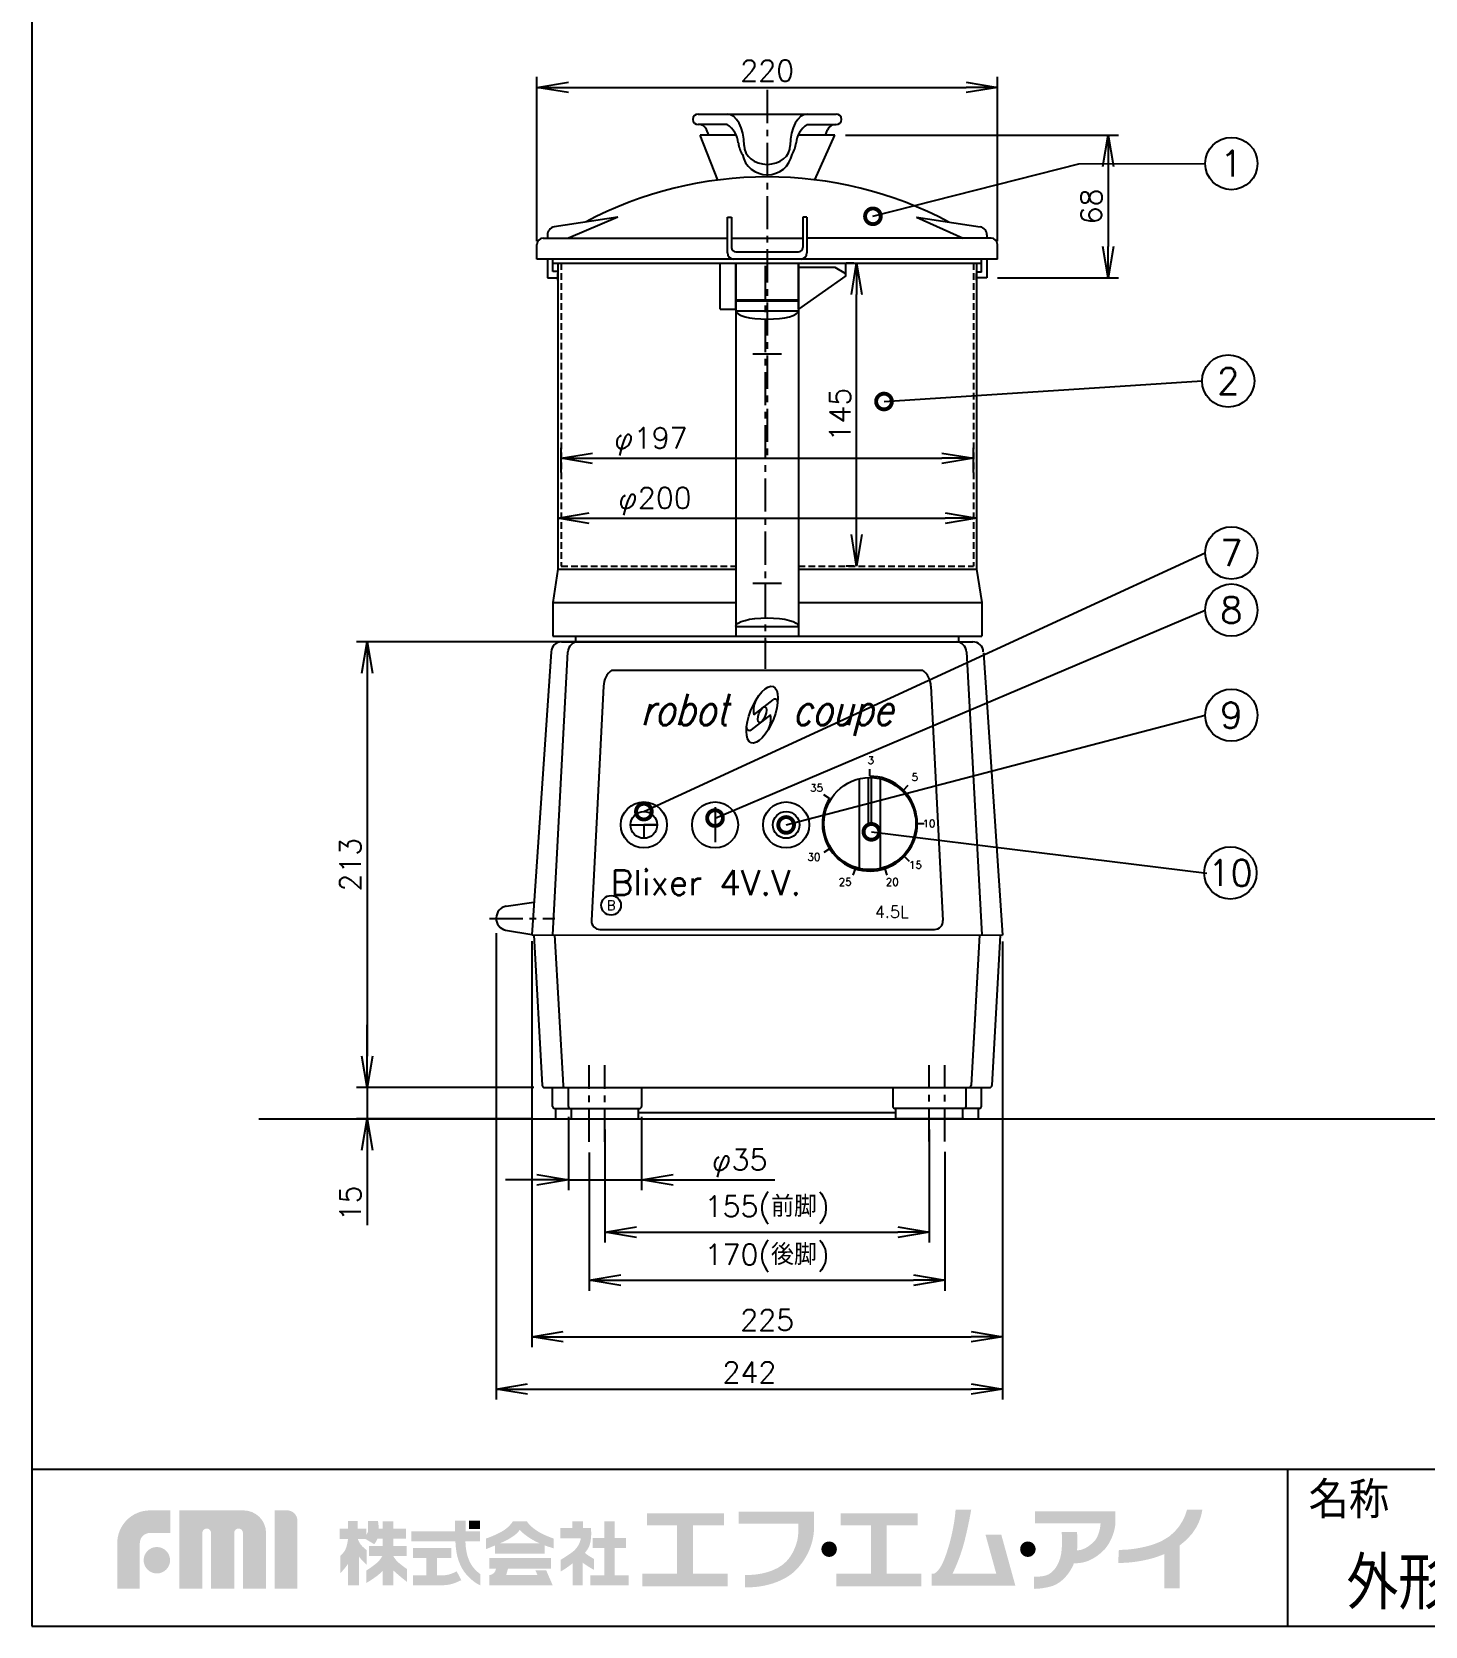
# Model space of a CAD drawing. Extents: x 115 to 2025, y 0 to 1377.
# Drawn here: x 115 to 781, y 0 to 762 of the extents above; entities that cross this region are included whole.
import ezdxf
from ezdxf.enums import TextEntityAlignment as Align

# ---------------------------------------------------------------- set-up
doc = ezdxf.new("R2010")
doc.units = 0
doc.header["$LTSCALE"] = 0.5
doc.header["$PDMODE"] = 3
doc.linetypes.add('CENTER', pattern=[50.8, 31.75, -6.35, 6.35, -6.35])
doc.linetypes.add('HIDDEN', pattern=[9.525, 6.35, -3.175])
doc.layers.get('0').update_dxf_attribs({"linetype": 'CONTINUOUS'})
doc.layers.get('DEFPOINTS').update_dxf_attribs({"linetype": 'CONTINUOUS'})
for name, color, linetype in [('DANMEN', 7, 'CONTINUOUS'), ('SUNPOU', 7, 'CONTINUOUS'), ('WAKU', 7, 'CONTINUOUS')]:
    doc.layers.add(name, color=color, linetype=linetype)
doc.styles.get("Standard").update_dxf_attribs({"font": 'ROMANS', "bigfont": 'EXTFONT.shx'})
doc.dimstyles.get("Standard").update_dxf_attribs({"dimscale": 5, "dimtxt": 2, "dimasz": 3, "dimexe": 1, "dimexo": 1, "dimgap": 0.6, "dimtad": 3, "dimdec": 0, "dimzin": 0, "dimdsep": 46, "dimtxsty": 'STANDARD', "dimblk1": 'OPEN', "dimblk2": 'OPEN', "dimsah": 1, "dimcen": 1.5, "dimclrd": 7, "dimclre": 7, "dimclrt": 7, "dimadec": 0, "dimazin": 0, "dimtfac": 1, "dimtdec": 0, "dimtmove": 0, "dimatfit": 0, "dimldrblk": 'DOTSMALL', "dimfxl": 1, "dimtvp": 1, "dimtolj": 1, "dimtzin": 0, "dimarcsym": 0})

# ---------------------------------------------------------------- blocks, each defined once
blk = doc.blocks.new('_OPEN')
at = {"color": 0, "linetype": 'ByBlock'}
for p, q in [((-1, 0.167), (0, 0)), ((0, 0), (-1, -0.167)), ((0, 0), (-1, 0))]:
    blk.add_line(p, q, dxfattribs=at)
blk = doc.blocks.new('*D2')
at = {"layer": 'DEFPOINTS', "color": 0}
for p in [(359.86, 257.44), (275.17, 242.44), (358.42, 242.44)]:
    blk.add_point(p, dxfattribs=at)
at = {"layer": 'SUNPOU', "color": 7, "lineweight": -2}
for p, q in [((275.17, 272.44), (275.17, 287.44)), ((354.86, 257.44), (270.17, 257.44)), ((275.17, 257.44), (275.17, 242.44)), ((353.42, 242.44), (270.17, 242.44)), ((275.17, 227.44), (275.17, 191.68))]:
    blk.add_line(p, q, dxfattribs=at)
at = {"layer": 'SUNPOU', "color": 7, "lineweight": -2, "xscale": 15, "yscale": 15, "zscale": 15}
for p, rotation in [((275.17, 257.44), 270), ((275.17, 242.44), 90)]:
    blk.add_blockref('_OPEN', p, dxfattribs=dict(at, rotation=rotation))
at = {"layer": 'SUNPOU', "color": 7, "insert": (267.17, 202.06), "char_height": 10, "attachment_point": 5, "rotation": 90}
blk.add_mtext('\\A1;15', dxfattribs=at)
blk = doc.blocks.new('_DotSmall')
at = {"color": 0, "linetype": 'ByBlock', "const_width": 0.5}
blk.add_lwpolyline([(-0.0625, 0, 1), (0.0625, 0, 1)], format="xyb", close=True, dxfattribs=at)
blk = doc.blocks.new('*D6')
at = {"layer": 'DEFPOINTS', "color": 0}
for p in [(388.83, 242.44), (543.72, 242.44), (543.72, 188.32)]:
    blk.add_point(p, dxfattribs=at)
at = {"layer": 'SUNPOU', "color": 7, "lineweight": -2}
for p, q in [((388.83, 237.44), (388.83, 183.32)), ((543.72, 237.44), (543.72, 183.32)), ((403.83, 188.32), (528.72, 188.32))]:
    blk.add_line(p, q, dxfattribs=at)
at = {"layer": 'SUNPOU', "color": 7, "lineweight": -2, "xscale": 15, "yscale": 15, "zscale": 15, "rotation": 180}
blk.add_blockref('_OPEN', (388.83, 188.32), dxfattribs=at)
at = {"layer": 'SUNPOU', "color": 7, "lineweight": -2, "xscale": 15, "yscale": 15, "zscale": 15}
blk.add_blockref('_OPEN', (543.72, 188.32), dxfattribs=at)
at = {"layer": 'SUNPOU', "color": 7, "insert": (466.28, 198.94), "char_height": 10, "attachment_point": 5}
blk.add_mtext('\\A1;155(前脚)', dxfattribs=at)
blk = doc.blocks.new('*D7')
at = {"layer": 'DEFPOINTS', "color": 0}
for p in [(371.33, 248.44), (406.33, 248.44), (406.33, 213.32)]:
    blk.add_point(p, dxfattribs=at)
at = {"layer": 'SUNPOU', "color": 7, "lineweight": -2}
for p, q in [((371.33, 243.44), (371.33, 208.32)), ((406.33, 243.44), (406.33, 208.32)), ((356.33, 213.32), (341.33, 213.32)), ((371.33, 213.32), (406.33, 213.32)), ((421.33, 213.32), (469.95, 213.32))]:
    blk.add_line(p, q, dxfattribs=at)
at = {"layer": 'SUNPOU', "color": 7, "lineweight": -2, "xscale": 15, "yscale": 15, "zscale": 15}
blk.add_blockref('_OPEN', (371.33, 213.32), dxfattribs=at)
at = {"layer": 'SUNPOU', "color": 7, "lineweight": -2, "xscale": 15, "yscale": 15, "zscale": 15, "rotation": 180}
blk.add_blockref('_OPEN', (406.33, 213.32), dxfattribs=at)
at = {"layer": 'SUNPOU', "color": 7, "insert": (453.14, 221.32), "char_height": 10, "attachment_point": 5}
blk.add_mtext('\\A1;φ35', dxfattribs=at)
blk = doc.blocks.new('*D8')
at = {"layer": 'DEFPOINTS', "color": 0}
for p in [(366.34, 535.24), (566.34, 535.24), (566.34, 529.6)]:
    blk.add_point(p, dxfattribs=at)
at = {"layer": 'SUNPOU', "color": 7, "lineweight": -2}
for p, q in [((366.34, 530.24), (366.34, 524.6)), ((381.34, 529.6), (551.34, 529.6)), ((566.34, 530.24), (566.34, 524.6))]:
    blk.add_line(p, q, dxfattribs=at)
at = {"layer": 'SUNPOU', "color": 7, "lineweight": -2, "xscale": 15, "yscale": 15, "zscale": 15, "rotation": 180}
blk.add_blockref('_OPEN', (366.34, 529.6), dxfattribs=at)
at = {"layer": 'SUNPOU', "color": 7, "lineweight": -2, "xscale": 15, "yscale": 15, "zscale": 15}
blk.add_blockref('_OPEN', (566.34, 529.6), dxfattribs=at)
at = {"layer": 'SUNPOU', "color": 7, "insert": (412.66, 537.6), "char_height": 10, "attachment_point": 5}
blk.add_mtext('\\A1;φ200', dxfattribs=at)
blk = doc.blocks.new('*D9')
at = {"layer": 'DEFPOINTS', "color": 0}
for p in [(564.85, 558.2), (367.85, 546.41), (564.85, 546.41)]:
    blk.add_point(p, dxfattribs=at)
at = {"layer": 'SUNPOU', "color": 7, "lineweight": -2}
for p, q in [((367.85, 551.41), (367.85, 563.2)), ((382.85, 558.2), (549.85, 558.2)), ((564.85, 551.41), (564.85, 563.2))]:
    blk.add_line(p, q, dxfattribs=at)
at = {"layer": 'SUNPOU', "color": 7, "lineweight": -2, "xscale": 15, "yscale": 15, "zscale": 15, "rotation": 180}
blk.add_blockref('_OPEN', (367.85, 558.2), dxfattribs=at)
at = {"layer": 'SUNPOU', "color": 7, "lineweight": -2, "xscale": 15, "yscale": 15, "zscale": 15}
blk.add_blockref('_OPEN', (564.85, 558.2), dxfattribs=at)
at = {"layer": 'SUNPOU', "color": 7, "insert": (410.71, 566.2), "char_height": 10, "attachment_point": 5}
blk.add_mtext('\\A1;φ197', dxfattribs=at)
blk = doc.blocks.new('*D10')
at = {"layer": 'DEFPOINTS', "color": 0}
for p in [(509.06, 651.4), (512.72, 651.4), (512.72, 506.69)]:
    blk.add_point(p, dxfattribs=at)
at = {"layer": 'SUNPOU', "color": 7, "lineweight": -2}
for p, q in [((507.72, 651.4), (504.06, 651.4)), ((509.06, 521.69), (509.06, 636.4)), ((507.72, 506.69), (504.06, 506.69))]:
    blk.add_line(p, q, dxfattribs=at)
at = {"layer": 'SUNPOU', "color": 7, "lineweight": -2, "xscale": 15, "yscale": 15, "zscale": 15}
for p, rotation in [((509.06, 651.4), 90), ((509.06, 506.69), 270)]:
    blk.add_blockref('_OPEN', p, dxfattribs=dict(at, rotation=rotation))
at = {"layer": 'SUNPOU', "color": 7, "insert": (501.06, 579.05), "char_height": 10, "attachment_point": 5, "rotation": 90}
blk.add_mtext('\\A1;145', dxfattribs=at)
blk = doc.blocks.new('*D11')
at = {"layer": 'DEFPOINTS', "color": 0}
for p in [(376.07, 470.44), (275.17, 257.44), (354.99, 257.44)]:
    blk.add_point(p, dxfattribs=at)
at = {"layer": 'SUNPOU', "color": 7, "lineweight": -2}
for p, q in [((371.07, 470.44), (270.17, 470.44)), ((275.17, 455.44), (275.17, 272.44)), ((349.99, 257.44), (270.17, 257.44))]:
    blk.add_line(p, q, dxfattribs=at)
at = {"layer": 'SUNPOU', "color": 7, "lineweight": -2, "xscale": 15, "yscale": 15, "zscale": 15}
for p, rotation in [((275.17, 470.44), 90), ((275.17, 257.44), 270)]:
    blk.add_blockref('_OPEN', p, dxfattribs=dict(at, rotation=rotation))
at = {"layer": 'SUNPOU', "color": 7, "insert": (267.17, 363.94), "char_height": 10, "attachment_point": 5, "rotation": 90}
blk.add_mtext('\\A1;213', dxfattribs=at)
blk = doc.blocks.new('*D12')
at = {"layer": 'DEFPOINTS', "color": 0}
for p in [(576.34, 735.48), (356.34, 656.9), (576.34, 656.9)]:
    blk.add_point(p, dxfattribs=at)
at = {"layer": 'SUNPOU', "color": 7, "lineweight": -2}
for p, q in [((356.34, 661.9), (356.34, 740.48)), ((576.34, 661.9), (576.34, 740.48)), ((371.34, 735.48), (561.34, 735.48))]:
    blk.add_line(p, q, dxfattribs=at)
at = {"layer": 'SUNPOU', "color": 7, "lineweight": -2, "xscale": 15, "yscale": 15, "zscale": 15, "rotation": 180}
blk.add_blockref('_OPEN', (356.34, 735.48), dxfattribs=at)
at = {"layer": 'SUNPOU', "color": 7, "lineweight": -2, "xscale": 15, "yscale": 15, "zscale": 15}
blk.add_blockref('_OPEN', (576.34, 735.48), dxfattribs=at)
at = {"layer": 'SUNPOU', "color": 7, "insert": (466.34, 743.48), "char_height": 10, "attachment_point": 5}
blk.add_mtext('\\A1;220', dxfattribs=at)
blk = doc.blocks.new('*D13')
at = {"layer": 'DEFPOINTS', "color": 0}
for p in [(498.7, 712.69), (571.34, 644.4), (629.23, 644.4)]:
    blk.add_point(p, dxfattribs=at)
at = {"layer": 'SUNPOU', "color": 7, "lineweight": -2}
for p, q in [((503.7, 712.69), (634.23, 712.69)), ((629.23, 697.69), (629.23, 659.4)), ((576.34, 644.4), (634.23, 644.4))]:
    blk.add_line(p, q, dxfattribs=at)
at = {"layer": 'SUNPOU', "color": 7, "lineweight": -2, "xscale": 15, "yscale": 15, "zscale": 15}
for p, rotation in [((629.23, 712.69), 90), ((629.23, 644.4), 270)]:
    blk.add_blockref('_OPEN', p, dxfattribs=dict(at, rotation=rotation))
at = {"layer": 'SUNPOU', "color": 7, "insert": (621.23, 678.55), "char_height": 10, "attachment_point": 5, "rotation": 90}
blk.add_mtext('\\A1;68', dxfattribs=at)
blk = doc.blocks.new('*D22')
at = {"layer": 'DEFPOINTS', "color": 0}
for p in [(353.84, 332.4), (578.84, 332.26), (578.84, 138.32)]:
    blk.add_point(p, dxfattribs=at)
at = {"layer": 'SUNPOU', "color": 7, "lineweight": -2}
for p, q in [((353.84, 327.4), (353.84, 133.32)), ((578.84, 327.26), (578.84, 133.32)), ((368.84, 138.32), (563.84, 138.32))]:
    blk.add_line(p, q, dxfattribs=at)
at = {"layer": 'SUNPOU', "color": 7, "lineweight": -2, "xscale": 15, "yscale": 15, "zscale": 15, "rotation": 180}
blk.add_blockref('_OPEN', (353.84, 138.32), dxfattribs=at)
at = {"layer": 'SUNPOU', "color": 7, "lineweight": -2, "xscale": 15, "yscale": 15, "zscale": 15}
blk.add_blockref('_OPEN', (578.84, 138.32), dxfattribs=at)
at = {"layer": 'SUNPOU', "color": 7, "insert": (466.34, 146.32), "char_height": 10, "attachment_point": 5}
blk.add_mtext('\\A1;225', dxfattribs=at)
blk = doc.blocks.new('*D23')
at = {"layer": 'DEFPOINTS', "color": 0}
for p in [(336.83, 336.15), (578.84, 332.26), (578.84, 113.32)]:
    blk.add_point(p, dxfattribs=at)
at = {"layer": 'SUNPOU', "color": 7, "lineweight": -2}
for p, q in [((336.83, 331.15), (336.83, 108.32)), ((578.84, 327.26), (578.84, 108.32)), ((351.83, 113.32), (563.84, 113.32))]:
    blk.add_line(p, q, dxfattribs=at)
at = {"layer": 'SUNPOU', "color": 7, "lineweight": -2, "xscale": 15, "yscale": 15, "zscale": 15, "rotation": 180}
blk.add_blockref('_OPEN', (336.83, 113.32), dxfattribs=at)
at = {"layer": 'SUNPOU', "color": 7, "lineweight": -2, "xscale": 15, "yscale": 15, "zscale": 15}
blk.add_blockref('_OPEN', (578.84, 113.32), dxfattribs=at)
at = {"layer": 'SUNPOU', "color": 7, "insert": (457.83, 121.32), "char_height": 10, "attachment_point": 5}
blk.add_mtext('\\A1;242', dxfattribs=at)
blk = doc.blocks.new('*D29')
at = {"layer": 'DEFPOINTS', "color": 0}
for p in [(381.33, 231.41), (551.22, 231.66), (551.22, 165.32)]:
    blk.add_point(p, dxfattribs=at)
at = {"layer": 'SUNPOU', "color": 7, "lineweight": -2}
for p, q in [((381.33, 226.41), (381.33, 160.32)), ((551.22, 226.66), (551.22, 160.32)), ((396.33, 165.32), (536.22, 165.32))]:
    blk.add_line(p, q, dxfattribs=at)
at = {"layer": 'SUNPOU', "color": 7, "lineweight": -2, "xscale": 15, "yscale": 15, "zscale": 15, "rotation": 180}
blk.add_blockref('_OPEN', (381.33, 165.32), dxfattribs=at)
at = {"layer": 'SUNPOU', "color": 7, "lineweight": -2, "xscale": 15, "yscale": 15, "zscale": 15}
blk.add_blockref('_OPEN', (551.22, 165.32), dxfattribs=at)
at = {"layer": 'SUNPOU', "color": 7, "insert": (466.28, 175.94), "char_height": 10, "attachment_point": 5}
blk.add_mtext('\\A1;170(後脚)', dxfattribs=at)

msp = doc.modelspace()

# ---------------------------------------------------------------- hatches: boundary and pattern name
at = {"layer": 'WAKU'}
h = msp.add_hatch(color=1, dxfattribs=at)
edge = h.paths.add_edge_path()
edge.add_spline(control_points=[(155.78, 17.85), (155.78, 17.85), (155.78, 39.66), (155.78, 39.66), (155.78, 48.29), (162.8, 55.31), (171.43, 55.31), (171.43, 55.31), (181.16, 55.31), (181.16, 55.31), (181.16, 55.31), (181.16, 44.53), (181.16, 44.53), (181.16, 44.53), (171.43, 44.53), (171.43, 44.53), (168.75, 44.53), (166.56, 42.34), (166.56, 39.66), (166.56, 39.66), (166.56, 17.85), (166.56, 17.85), (166.56, 17.85), (155.78, 17.85), (155.78, 17.85)], knot_values=[0, 0, 0, 0, 1, 1, 1, 2, 2, 2, 3, 3, 3, 4, 4, 4, 5, 5, 5, 6, 6, 6, 7, 7, 7, 8, 8, 8, 8], degree=3, periodic=0)
h = msp.add_hatch(color=1, dxfattribs=at)
edge = h.paths.add_edge_path()
edge.add_spline(control_points=[(226.74, 17.85), (226.74, 17.85), (215.86, 17.85), (215.86, 17.85), (215.86, 17.85), (215.86, 44.54), (215.86, 44.54), (215.86, 45.7), (214.92, 46.64), (213.76, 46.64), (212.6, 46.64), (211.66, 45.7), (211.66, 44.54), (211.66, 44.54), (211.66, 17.85), (211.66, 17.85), (211.66, 17.85), (200.62, 17.85), (200.62, 17.85), (200.62, 17.85), (200.62, 44.54), (200.62, 44.54), (200.62, 45.7), (199.69, 46.64), (198.53, 46.64), (197.36, 46.64), (196.42, 45.7), (196.42, 44.54), (196.42, 44.54), (196.42, 17.85), (196.42, 17.85), (196.42, 17.85), (185.4, 17.85), (185.4, 17.85), (185.4, 17.85), (185.4, 55.31), (185.4, 55.31), (185.4, 55.31), (201.24, 55.31), (201.24, 55.31), (201.24, 55.31), (216.11, 55.31), (216.11, 55.31), (222.05, 55.31), (226.89, 50.48), (226.89, 44.54), (226.89, 44.54), (226.89, 43.54), (226.89, 43.54), (226.89, 41.88), (226.89, 17.85), (226.89, 17.85), (226.89, 17.85), (226.74, 17.85), (226.74, 17.85)], knot_values=[0, 0, 0, 0, 1, 1, 1, 2, 2, 2, 3, 3, 3, 4, 4, 4, 5, 5, 5, 6, 6, 6, 7, 7, 7, 8, 8, 8, 9, 9, 9, 10, 10, 10, 11, 11, 11, 12, 12, 12, 13, 13, 13, 14, 14, 14, 15, 15, 15, 16, 16, 16, 17, 17, 17, 18, 18, 18, 18], degree=3, periodic=0)
h = msp.add_hatch(color=1, dxfattribs=at)
edge = h.paths.add_edge_path()
edge.add_spline(control_points=[(231.05, 17.85), (231.05, 17.85), (231.05, 55.33), (231.05, 55.33), (231.05, 55.33), (236.97, 55.33), (236.97, 55.33), (239.66, 55.33), (241.84, 53.15), (241.84, 50.46), (241.84, 50.46), (241.84, 17.85), (241.84, 17.85), (241.84, 17.85), (231.05, 17.85), (231.05, 17.85)], knot_values=[0, 0, 0, 0, 1, 1, 1, 2, 2, 2, 3, 3, 3, 4, 4, 4, 5, 5, 5, 5], degree=3, periodic=0)
for points in [[(430.86, 25), (430.86, 48.15), (445.65, 48.15), (445.65, 53.89), (408.87, 53.89), (408.87, 48.15), (423.27, 48.15), (423.27, 25), (406.73, 25), (406.73, 19.06), (447.4, 19.06), (447.4, 25)], [(523.48, 25), (523.48, 48.15), (538.26, 48.15), (538.26, 53.89), (501.49, 53.89), (501.49, 48.15), (515.89, 48.15), (515.89, 25), (499.35, 25), (499.35, 19.06), (540.02, 19.06), (540.02, 25)], [(329.04, 46.37), (323.83, 46.37), (323.83, 50.44), (329.04, 50.44)], [(393.46, 24.35), (393.46, 37.32), (398.91, 37.32), (398.91, 42.19), (393.46, 42.19), (393.46, 50.16), (388.54, 50.16), (388.54, 42.19), (383.02, 42.19), (383.02, 37.32), (388.54, 37.32), (388.54, 24.35), (381.85, 24.35), (381.85, 19.42), (400.08, 19.42), (400.08, 24.35)]]:
    msp.add_hatch(color=1, dxfattribs=at).paths.add_polyline_path(points)
h = msp.add_hatch(color=1, dxfattribs=at)
edge = h.paths.add_edge_path()
edge.add_spline(control_points=[(488.75, 49.02), (488.75, 49.02), (488.75, 50.06), (488.75, 50.06), (488.76, 50.73), (488.77, 51.12), (488.75, 51.17), (488.75, 51.17), (488.75, 54.67), (488.75, 54.67), (488.75, 54.67), (452.69, 54.67), (452.69, 54.67), (452.69, 54.67), (452.69, 49.02), (452.69, 49.02), (452.69, 49.02), (481.18, 49.02), (481.18, 49.02), (481.32, 47.05), (481.43, 42.9), (480.27, 39.37), (479.06, 35.68), (477.51, 33.01), (475.36, 30.8), (471.02, 26.3), (462.93, 24.17), (455.8, 24.48), (455.8, 24.48), (455.8, 24.47), (455.8, 24.47), (455.8, 24.47), (455.8, 18.59), (455.8, 18.59), (455.8, 18.59), (455.8, 18.58), (455.8, 18.58), (464.54, 18.2), (474.66, 21.22), (480.13, 26.87), (482.74, 29.58), (485.09, 32.85), (486.75, 37.09), (488.34, 41.12), (488.74, 44.79), (488.74, 47.37), (488.73, 47.99), (488.73, 48.54), (488.74, 49.02), (488.74, 49.02), (488.75, 49.02), (488.75, 49.02)], knot_values=[0, 0, 0, 0, 1, 1, 1, 2, 2, 2, 3, 3, 3, 4, 4, 4, 5, 5, 5, 6, 6, 6, 7, 7, 7, 8, 8, 8, 9, 9, 9, 10, 10, 10, 11, 11, 11, 12, 12, 12, 13, 13, 13, 14, 14, 14, 15, 15, 15, 16, 16, 16, 17, 17, 17, 17], degree=3, periodic=0)
h = msp.add_hatch(color=1, dxfattribs=at)
edge = h.paths.add_edge_path()
edge.add_spline(control_points=[(578.2, 43.65), (578.2, 43.65), (570.65, 43.65), (570.65, 43.65), (570.65, 43.65), (575.77, 25.11), (575.77, 25.11), (575.77, 25.11), (554.88, 25.11), (554.88, 25.11), (555.48, 26.27), (556.81, 29.05), (558.58, 33.87), (561.44, 41.68), (563.8, 55.58), (563.8, 55.58), (563.8, 55.58), (556.35, 55.58), (556.35, 55.58), (556.35, 55.58), (555.84, 46.26), (552.11, 35.08), (549.57, 27.44), (547.28, 25.54), (546.09, 25.11), (546.09, 25.11), (544.97, 25.11), (544.97, 25.11), (544.97, 25.11), (544.97, 19.33), (544.97, 19.33), (544.97, 19.33), (577.36, 19.33), (577.36, 19.33), (577.36, 19.33), (582.3, 19.33), (582.3, 19.33), (582.3, 19.33), (584.91, 19.33), (584.91, 19.33), (584.91, 19.33), (578.2, 43.65), (578.2, 43.65)], knot_values=[0, 0, 0, 0, 1, 1, 1, 2, 2, 2, 3, 3, 3, 4, 4, 4, 5, 5, 5, 6, 6, 6, 7, 7, 7, 8, 8, 8, 9, 9, 9, 10, 10, 10, 11, 11, 11, 12, 12, 12, 13, 13, 13, 14, 14, 14, 14], degree=3, periodic=0)
h = msp.add_hatch(color=1, dxfattribs=at)
edge = h.paths.add_edge_path()
edge.add_spline(control_points=[(632.75, 50.8), (632.75, 50.8), (632.75, 54.88), (632.75, 54.88), (632.75, 54.88), (594.26, 54.88), (594.26, 54.88), (594.26, 54.88), (594.26, 49.08), (594.26, 49.08), (594.26, 49.08), (625.63, 49.08), (625.63, 49.08), (625.52, 47.53), (624.97, 42.7), (622.25, 40.16), (618.98, 37.12), (616.6, 36.25), (614.42, 36.25), (614.41, 36.25), (614.4, 36.25), (614.38, 36.25), (614.84, 40.73), (614.34, 44.95), (614.34, 44.95), (614.34, 44.95), (606.95, 44.95), (606.95, 44.95), (606.95, 44.95), (607.43, 43.71), (607.1, 37.26), (606.73, 30.3), (603.69, 26.46), (601.01, 24.87), (598.32, 23.27), (593.82, 23.7), (593.82, 23.7), (593.82, 23.7), (593.82, 17.83), (593.82, 17.83), (593.82, 17.83), (596.14, 17.62), (601.22, 18.78), (605.72, 19.79), (609.6, 23.21), (612.46, 28.85), (612.53, 28.99), (612.81, 29.87), (612.87, 30.02), (616.36, 30.06), (620.34, 30.32), (626.02, 35.16), (630.44, 38.93), (632.17, 44.84), (632.62, 48.07), (632.62, 48.07), (632.75, 50.8), (632.75, 50.8)], knot_values=[0, 0, 0, 0, 1, 1, 1, 2, 2, 2, 3, 3, 3, 4, 4, 4, 5, 5, 5, 6, 6, 6, 7, 7, 7, 8, 8, 8, 9, 9, 9, 10, 10, 10, 11, 11, 11, 12, 12, 12, 13, 13, 13, 14, 14, 14, 15, 15, 15, 16, 16, 16, 17, 17, 17, 18, 18, 18, 19, 19, 19, 19], degree=3, periodic=0)
h = msp.add_hatch(color=1, dxfattribs=at)
edge = h.paths.add_edge_path()
edge.add_spline(control_points=[(674.23, 55.69), (674.23, 55.69), (666.91, 55.69), (666.91, 55.69), (666.89, 55.57), (664.79, 45.48), (654.9, 40.72), (651.18, 38.93), (647.89, 38.14), (645.1, 37.55), (638.95, 36.25), (634.42, 36.46), (634.37, 36.46), (634.37, 36.46), (634.05, 30.24), (634.05, 30.24), (634.26, 30.23), (639.39, 29.98), (646.39, 31.46), (649.17, 32.05), (652.38, 32.86), (656.11, 34.45), (656.11, 34.45), (656.11, 18.05), (656.11, 18.05), (656.11, 18.05), (663.36, 18.05), (663.36, 18.05), (663.36, 18.05), (663.36, 38.48), (663.36, 38.48), (673.54, 45.8), (674.12, 55.2), (674.23, 55.69)], knot_values=[0, 0, 0, 0, 1, 1, 1, 2, 2, 2, 3, 3, 3, 4, 4, 4, 5, 5, 5, 6, 6, 6, 7, 7, 7, 8, 8, 8, 9, 9, 9, 10, 10, 10, 11, 11, 11, 11], degree=3, periodic=0)
h = msp.add_hatch(color=1, dxfattribs=at)
edge = h.paths.add_edge_path(flags=16)
edge.add_spline(control_points=[(294.19, 27.33), (294.19, 27.33), (292.22, 28.6), (290.19, 30.35), (288.97, 31.4), (288.13, 32.65), (287.66, 33.48), (287.66, 33.48), (287.66, 33.58), (287.66, 33.58), (287.66, 33.58), (294.1, 33.58), (294.1, 33.58), (294.1, 33.58), (294.1, 38.36), (294.1, 38.36), (294.1, 38.36), (287.66, 38.36), (287.66, 38.36), (287.66, 38.36), (287.66, 41.73), (287.66, 41.73), (287.66, 41.73), (293.7, 41.73), (293.7, 41.73), (293.7, 41.73), (293.7, 46.51), (293.7, 46.51), (293.7, 46.51), (287.66, 46.51), (287.66, 46.51), (287.66, 46.51), (287.66, 50.09), (287.66, 50.09), (287.66, 50.09), (282.6, 50.09), (282.6, 50.09), (282.6, 50.09), (282.6, 46.51), (282.6, 46.51), (282.6, 46.51), (280.76, 46.51), (280.76, 46.51), (280.68, 48.6), (280.35, 50.17), (280.35, 50.17), (280.35, 50.17), (275.64, 50.17), (275.64, 50.17), (275.64, 50.17), (275.71, 46.23), (275.64, 45.38), (275.6, 44.9), (275.13, 44.13), (274.73, 43.56), (274.73, 43.56), (274.73, 46.51), (274.73, 46.51), (274.73, 46.51), (270.6, 46.51), (270.6, 46.51), (270.6, 46.51), (270.6, 50.17), (270.6, 50.17), (270.6, 50.17), (266.06, 50.17), (266.06, 50.17), (266.06, 50.17), (266.06, 46.51), (266.06, 46.51), (266.06, 46.51), (262.08, 46.51), (262.08, 46.51), (262.08, 46.51), (262.08, 41.66), (262.08, 41.66), (262.08, 41.66), (266.06, 41.66), (266.06, 41.66), (266.06, 41.66), (266.06, 41.59), (266.06, 41.59), (265.95, 40.74), (265.46, 37.51), (264.55, 36.11), (263.49, 34.5), (262.44, 33.65), (262.44, 33.65), (262.44, 33.65), (262.44, 25.37), (262.44, 25.37), (262.44, 25.37), (264.98, 28), (266.06, 29.81), (266.06, 29.81), (266.06, 19.43), (266.06, 19.43), (266.06, 19.43), (270.6, 19.43), (270.6, 19.43), (270.6, 19.43), (270.6, 19.46), (270.6, 19.46), (270.6, 19.46), (271.22, 19.46), (271.22, 19.46), (271.22, 19.46), (271.22, 33.35), (271.22, 33.35), (272.38, 31.65), (275.01, 29.23), (275.01, 29.23), (275.01, 29.23), (275.01, 36.25), (275.01, 36.25), (275.01, 36.25), (273.05, 37.8), (272.13, 38.93), (271.4, 39.83), (270.9, 41.16), (270.73, 41.66), (270.73, 41.66), (274.38, 41.66), (274.38, 41.66), (274.38, 41.66), (278.59, 39.14), (278.59, 39.14), (278.59, 39.14), (279.46, 40.25), (280.09, 41.73), (280.09, 41.73), (282.6, 41.73), (282.6, 41.73), (282.6, 41.73), (282.6, 38.36), (282.6, 38.36), (282.6, 38.36), (276.04, 38.36), (276.04, 38.36), (276.04, 38.36), (276.04, 33.58), (276.04, 33.58), (276.04, 33.58), (282.44, 33.58), (282.44, 33.58), (282.03, 32.71), (281.09, 31.16), (279.15, 29.65), (276.28, 27.4), (274.87, 26.63), (274.87, 26.63), (274.87, 26.63), (274.87, 20.66), (274.87, 20.66), (274.87, 20.66), (280.7, 24.03), (282.6, 26.49), (282.6, 26.49), (282.6, 19.46), (282.6, 19.46), (282.6, 19.46), (287.66, 19.46), (287.66, 19.46), (287.66, 19.46), (287.66, 26.67), (287.66, 26.67), (290.01, 24.4), (294.19, 21.15), (294.19, 21.15), (294.19, 21.15), (294.19, 27.33), (294.19, 27.33)], knot_values=[0, 0, 0, 0, 1, 1, 1, 2, 2, 2, 3, 3, 3, 4, 4, 4, 5, 5, 5, 6, 6, 6, 7, 7, 7, 8, 8, 8, 9, 9, 9, 10, 10, 10, 11, 11, 11, 12, 12, 12, 13, 13, 13, 14, 14, 14, 15, 15, 15, 16, 16, 16, 17, 17, 17, 18, 18, 18, 19, 19, 19, 20, 20, 20, 21, 21, 21, 22, 22, 22, 23, 23, 23, 24, 24, 24, 25, 25, 25, 26, 26, 26, 27, 27, 27, 28, 28, 28, 29, 29, 29, 30, 30, 30, 31, 31, 31, 32, 32, 32, 33, 33, 33, 34, 34, 34, 35, 35, 35, 36, 36, 36, 37, 37, 37, 38, 38, 38, 39, 39, 39, 40, 40, 40, 41, 41, 41, 42, 42, 42, 43, 43, 43, 44, 44, 44, 45, 45, 45, 46, 46, 46, 47, 47, 47, 48, 48, 48, 49, 49, 49, 50, 50, 50, 51, 51, 51, 52, 52, 52, 53, 53, 53, 54, 54, 54, 55, 55, 55, 56, 56, 56, 57, 57, 57, 57], degree=3, periodic=0)
h = msp.add_hatch(color=1, dxfattribs=at)
edge = h.paths.add_edge_path()
edge.add_spline(control_points=[(324.59, 30), (323.65, 31.73), (322.93, 33.91), (322.57, 36.02), (322.28, 37.71), (322.18, 39.45), (322.14, 40.54), (322.14, 40.54), (329.04, 40.54), (329.04, 40.54), (329.04, 40.54), (329.04, 45.32), (329.04, 45.32), (329.04, 45.32), (322.22, 45.32), (322.22, 45.32), (322.22, 45.32), (322.22, 50.44), (322.22, 50.44), (322.22, 50.44), (317.16, 50.44), (317.16, 50.44), (317.16, 50.44), (317.16, 45.32), (317.16, 45.32), (317.16, 45.32), (296.37, 45.32), (296.37, 45.32), (296.37, 45.32), (296.37, 40.54), (296.37, 40.54), (296.37, 40.54), (317.37, 40.54), (317.37, 40.54), (317.41, 39.31), (317.53, 37.27), (317.88, 35.22), (318.33, 32.63), (319.27, 29.91), (320.45, 27.75), (323.06, 23.02), (327.45, 20.44), (327.86, 20.19), (328.26, 19.94), (329.28, 19.53), (329.28, 19.53), (329.28, 19.53), (329.28, 24.83), (329.28, 24.83), (328.06, 25.71), (325.95, 27.53), (324.59, 30)], knot_values=[0, 0, 0, 0, 1, 1, 1, 2, 2, 2, 3, 3, 3, 4, 4, 4, 5, 5, 5, 6, 6, 6, 7, 7, 7, 8, 8, 8, 9, 9, 9, 10, 10, 10, 11, 11, 11, 12, 12, 12, 13, 13, 13, 14, 14, 14, 15, 15, 15, 16, 16, 16, 17, 17, 17, 17], degree=3, periodic=0)
h = msp.add_hatch(color=1, dxfattribs=at)
edge = h.paths.add_edge_path()
edge.add_spline(control_points=[(338.77, 39.64), (340.28, 40.3), (341.67, 40.94), (342.48, 41.4), (345.01, 42.84), (347.48, 44.65), (347.93, 45.88), (348.01, 45.89), (348.11, 45.94), (348.26, 45.86), (348.28, 45.55), (351.03, 43.25), (353.12, 41.92), (354.52, 41.04), (356.02, 40.28), (357.47, 39.64), (357.47, 39.64), (338.77, 39.64), (338.77, 39.64)], knot_values=[0, 0, 0, 0, 1, 1, 1, 2, 2, 2, 3, 3, 3, 4, 4, 4, 5, 5, 5, 6, 6, 6, 6], degree=3, periodic=0)
edge = h.paths.add_edge_path(flags=16)
edge.add_spline(control_points=[(364.28, 41.86), (364.28, 41.86), (361.16, 42.86), (357.85, 44.65), (353.19, 47.18), (351.5, 50.1), (351.5, 50.1), (351.5, 50.1), (344.82, 50.1), (344.82, 50.1), (344.82, 50.1), (343.07, 46.98), (338.92, 44.84), (334.77, 42.7), (331.98, 41.86), (331.98, 41.86), (331.98, 41.86), (331.98, 36.8), (331.98, 36.8), (331.98, 36.8), (334, 37.6), (336.32, 38.58), (336.32, 38.58), (336.32, 34.6), (336.32, 34.6), (336.32, 34.6), (360.08, 34.6), (360.08, 34.6), (360.08, 34.6), (360.08, 38.57), (360.08, 38.57), (362.49, 37.66), (364.28, 37.19), (364.28, 37.19), (364.28, 37.19), (364.28, 41.86), (364.28, 41.86)], knot_values=[0, 0, 0, 0, 1, 1, 1, 2, 2, 2, 3, 3, 3, 4, 4, 4, 5, 5, 5, 6, 6, 6, 7, 7, 7, 8, 8, 8, 9, 9, 9, 10, 10, 10, 11, 11, 11, 12, 12, 12, 12], degree=3, periodic=0)
h = msp.add_hatch(color=1, dxfattribs=at)
edge = h.paths.add_edge_path()
edge.add_spline(control_points=[(383.54, 32.13), (383.54, 32.13), (381.34, 33.36), (380.3, 34.14), (379.88, 34.45), (379.54, 34.82), (379.26, 35.14), (380.05, 36.02), (380.71, 36.93), (381.14, 37.84), (382.76, 41.28), (382.12, 46.86), (382.12, 46.86), (382.12, 46.86), (378.29, 46.86), (378.29, 46.86), (378.29, 46.86), (378.29, 50.16), (378.29, 50.16), (378.29, 50.16), (373.29, 50.16), (373.29, 50.16), (373.29, 50.16), (373.29, 46.86), (373.29, 46.86), (373.29, 46.86), (367.46, 46.86), (367.46, 46.86), (367.46, 46.86), (367.46, 41.92), (367.46, 41.92), (367.46, 41.92), (377.24, 41.92), (377.24, 41.92), (377.08, 39.73), (375.28, 36.99), (373.49, 35.57), (371.6, 34.08), (367.63, 31.68), (367.63, 31.68), (367.63, 31.68), (367.63, 26.1), (367.63, 26.1), (367.63, 26.1), (369.4, 27.01), (372.06, 29.02), (372.45, 29.32), (372.93, 29.67), (373.42, 30.04), (373.42, 30.04), (373.42, 19.42), (373.42, 19.42), (373.42, 19.42), (378.23, 19.42), (378.23, 19.42), (378.23, 19.42), (378.23, 30.27), (378.23, 30.27), (380.43, 28.62), (383.54, 26.88), (383.54, 26.88), (383.54, 26.88), (383.54, 32.13), (383.54, 32.13)], knot_values=[0, 0, 0, 0, 1, 1, 1, 2, 2, 2, 3, 3, 3, 4, 4, 4, 5, 5, 5, 6, 6, 6, 7, 7, 7, 8, 8, 8, 9, 9, 9, 10, 10, 10, 11, 11, 11, 12, 12, 12, 13, 13, 13, 14, 14, 14, 15, 15, 15, 16, 16, 16, 17, 17, 17, 18, 18, 18, 19, 19, 19, 20, 20, 20, 21, 21, 21, 21], degree=3, periodic=0)
h = msp.add_hatch(color=1, dxfattribs=at)
edge = h.paths.add_edge_path()
edge.add_spline(control_points=[(499.63, 36.76), (499.63, 34.72), (497.98, 33.07), (495.94, 33.07), (493.9, 33.07), (492.24, 34.72), (492.24, 36.76), (492.24, 38.8), (493.9, 40.45), (495.94, 40.45), (497.98, 40.45), (499.63, 38.8), (499.63, 36.76)], knot_values=[0, 0, 0, 0, 1, 1, 1, 2, 2, 2, 3, 3, 3, 4, 4, 4, 4], degree=3, periodic=0)
h = msp.add_hatch(color=1, dxfattribs=at)
edge = h.paths.add_edge_path()
edge.add_spline(control_points=[(594.59, 36.76), (594.59, 34.72), (592.93, 33.07), (590.89, 33.07), (588.85, 33.07), (587.2, 34.72), (587.2, 36.76), (587.2, 38.8), (588.85, 40.45), (590.89, 40.45), (592.93, 40.45), (594.59, 38.8), (594.59, 36.76)], knot_values=[0, 0, 0, 0, 1, 1, 1, 2, 2, 2, 3, 3, 3, 4, 4, 4, 4], degree=3, periodic=0)
h = msp.add_hatch(color=1, dxfattribs=at)
edge = h.paths.add_edge_path()
edge.add_spline(control_points=[(168.39, 31.49), (168.39, 34.98), (171.22, 37.81), (174.71, 37.81), (178.19, 37.81), (181.02, 34.98), (181.02, 31.49), (181.02, 28.01), (178.19, 25.18), (174.71, 25.18), (171.22, 25.18), (168.39, 28.01), (168.39, 31.49)], knot_values=[0, 0, 0, 0, 1, 1, 1, 2, 2, 2, 3, 3, 3, 4, 4, 4, 4], degree=3, periodic=0)
h = msp.add_hatch(color=1, dxfattribs=at)
edge = h.paths.add_edge_path()
edge.add_spline(control_points=[(317.97, 26.18), (317.32, 25.84), (315.34, 24.9), (313.94, 24.58), (313.2, 24.42), (311.69, 24.21), (310.44, 24.21), (310.44, 24.21), (310.19, 24.21), (310.19, 24.21), (310.19, 24.21), (310.19, 24.21), (310.19, 24.21), (310.19, 24.21), (308.63, 24.21), (308.63, 24.21), (308.63, 24.21), (308.63, 32.59), (308.63, 32.59), (308.63, 32.59), (315.37, 32.59), (315.37, 32.59), (315.37, 32.59), (315.37, 37.32), (315.37, 37.32), (315.37, 37.32), (297.02, 37.32), (297.02, 37.32), (297.02, 37.32), (297.02, 32.59), (297.02, 32.59), (297.02, 32.59), (303.44, 32.59), (303.44, 32.59), (303.44, 32.59), (303.44, 24.21), (303.44, 24.21), (303.44, 24.21), (297.02, 24.22), (297.02, 24.22), (297.02, 24.22), (297.02, 19.48), (297.02, 19.48), (297.02, 19.48), (310.19, 19.5), (310.19, 19.5), (310.19, 19.5), (310.44, 19.5), (310.44, 19.5), (311.93, 19.5), (313.79, 19.69), (314.99, 19.97), (317.24, 20.48), (319.88, 21.84), (320.17, 21.99), (320.17, 21.99), (317.97, 26.18), (317.97, 26.18)], knot_values=[0, 0, 0, 0, 1, 1, 1, 2, 2, 2, 3, 3, 3, 4, 4, 4, 5, 5, 5, 6, 6, 6, 7, 7, 7, 8, 8, 8, 9, 9, 9, 10, 10, 10, 11, 11, 11, 12, 12, 12, 13, 13, 13, 14, 14, 14, 15, 15, 15, 16, 16, 16, 17, 17, 17, 18, 18, 18, 19, 19, 19, 19], degree=3, periodic=0)
h = msp.add_hatch(color=1, dxfattribs=at)
edge = h.paths.add_edge_path()
edge.add_spline(control_points=[(360.76, 26.6), (360.76, 26.6), (355.6, 26.6), (355.6, 26.6), (355.6, 26.6), (356.54, 24.51), (356.54, 24.51), (356.54, 24.51), (341.64, 24.51), (341.64, 24.51), (341.64, 24.51), (342.47, 27.38), (342.47, 27.38), (342.47, 27.38), (363.05, 27.38), (363.05, 27.38), (363.05, 27.38), (363.05, 32.54), (363.05, 32.54), (363.05, 32.54), (333.57, 32.54), (333.57, 32.54), (333.57, 32.54), (333.57, 27.38), (333.57, 27.38), (333.57, 27.38), (336.72, 27.38), (336.72, 27.38), (336.64, 26.93), (336.44, 26.16), (336, 25.72), (335.37, 25.09), (335.27, 24.95), (334.69, 24.7), (334.46, 24.61), (334.28, 24.56), (334.13, 24.51), (334.13, 24.51), (333.57, 24.51), (333.57, 24.51), (333.57, 24.51), (333.57, 19.45), (333.57, 19.45), (333.57, 19.45), (363.68, 19.45), (363.68, 19.45), (363.68, 19.45), (363.87, 19.45), (363.87, 19.45), (363.87, 19.45), (360.76, 26.6), (360.76, 26.6)], knot_values=[0, 0, 0, 0, 1, 1, 1, 2, 2, 2, 3, 3, 3, 4, 4, 4, 5, 5, 5, 6, 6, 6, 7, 7, 7, 8, 8, 8, 9, 9, 9, 10, 10, 10, 11, 11, 11, 12, 12, 12, 13, 13, 13, 14, 14, 14, 15, 15, 15, 16, 16, 16, 17, 17, 17, 17], degree=3, periodic=0)

# ---------------------------------------------------------------- linework, layer by layer
at = {"color": 2, "linetype": 'CENTER'}
for p, q in [((466.34, 734.3), (466.34, 557.76)), ((465.32, 650.19), (465.32, 457.61))]:
    msp.add_line(p, q, dxfattribs=at)
at = {"color": 2}
for p, q in [((433.34, 722.69), (499.34, 722.69)), ((447.24, 717.69), (433.34, 717.69)), ((485.45, 717.69), (499.34, 717.69)), ((442.81, 691.19), (434.23, 712.69)), ((451.51, 712.69), (434.23, 712.69)), ((438.45, 712.69), (437.33, 715.28)), ((498.7, 712.69), (481.18, 712.69)), ((489.02, 691.3), (498.7, 712.69)), ((494.17, 712.69), (495.22, 715.23)), ((394.92, 673.4), (364.53, 668.84)), ((394.92, 673.4), (371.39, 663.4)), ((447.34, 673.4), (449.34, 673.4)), ((447.34, 656.4), (447.34, 673.4)), ((449.34, 673.4), (449.34, 658.9)), ((485.34, 673.4), (483.34, 673.4)), ((483.34, 673.4), (483.34, 658.9)), ((485.34, 673.4), (485.34, 656.4)), ((537.75, 673.4), (568.14, 668.84)), ((537.75, 673.4), (560.01, 663.4)), ((359.34, 663.4), (447.34, 663.4)), ((361.34, 664.92), (361.34, 663.4)), ((449.34, 663.4), (483.34, 663.4)), ((573.34, 663.4), (485.34, 663.4)), ((571.34, 664.92), (571.34, 663.4)), ((356.34, 653.4), (356.34, 660.4)), ((451.34, 656.9), (481.34, 656.9)), ((576.34, 653.4), (576.34, 660.4)), ((576.34, 653.4), (356.34, 653.4)), ((361.34, 653.4), (361.34, 644.4)), ((363.98, 651.4), (363.98, 653.4)), ((363.98, 651.4), (568.81, 651.4)), ((363.98, 647.44), (363.98, 651.4)), ((366.34, 651.4), (366.34, 505.19)), ((443.84, 629.4), (443.84, 651.4)), ((451.28, 629.4), (451.28, 651.4)), ((451.34, 651.4), (451.34, 473.19)), ((481.28, 629.4), (481.28, 651.4)), ((498.84, 649.4), (481.28, 649.4)), ((481.34, 651.4), (481.34, 473.19)), ((503.84, 646.4), (498.84, 649.4)), ((503.84, 645.4), (503.84, 651.4)), ((566.34, 651.4), (566.34, 505.19)), ((568.81, 651.4), (568.81, 653.4)), ((568.81, 647.22), (568.81, 651.4)), ((571.34, 653.4), (571.34, 644.4)), ((361.34, 644.4), (366.34, 644.4)), ((366.34, 647.44), (363.98, 647.44)), ((366.34, 646.44), (366.34, 643.4)), ((366.34, 643.4), (366.34, 646.44)), ((503.84, 645.4), (481.28, 629.4)), ((568.81, 647.22), (566.34, 647.22)), ((566.34, 643.4), (566.34, 646.44)), ((566.34, 646.22), (566.34, 643.4)), ((571.34, 644.4), (566.34, 644.4)), ((451.34, 633.9), (481.34, 633.9)), ((451.34, 633.4), (481.34, 633.4)), ((443.84, 629.4), (451.28, 629.4)), ((451.34, 628.74), (481.34, 628.74)), ((459.45, 608.13), (473.22, 608.13)), ((366.34, 505.19), (363.84, 489.19)), ((366.34, 505.19), (451.34, 505.19)), ((481.34, 505.19), (566.34, 505.19)), ((566.34, 505.19), (568.84, 489.19)), ((459.45, 498.46), (473.22, 498.46)), ((363.84, 489.19), (451.34, 489.19)), ((363.84, 489.19), (363.84, 473.19)), ((481.34, 489.19), (568.84, 489.19)), ((568.84, 489.19), (568.84, 473.19)), ((363.84, 473.19), (568.84, 473.19)), ((374.84, 470.44), (374.84, 473.19)), ((451.34, 477.85), (481.34, 477.85)), ((557.84, 470.44), (557.84, 473.19)), ((363.07, 465.72), (353.84, 330.48)), ((370.96, 465.72), (363.71, 330.47)), ((368.06, 470.44), (556.6, 470.44)), ((466.34, 470.44), (368.06, 470.44)), ((466.34, 470.44), (564.61, 470.44)), ((561.59, 465.72), (568.85, 330.34)), ((569.61, 465.17), (578.84, 330.33)), ((392.17, 456.95), (540.51, 456.95)), ((388.17, 449.23), (382.37, 337.23)), ((459.88, 435.62), (469.11, 442.81)), ((544.5, 449.23), (550.3, 337.23)), ((467.96, 435.62), (458.73, 428.42)), ((510.41, 362.14), (510.41, 405)), ((514.69, 383.57), (514.69, 405.56)), ((515.39, 406.25), (515.39, 409.55)), ((516.13, 383.57), (516.13, 405.55)), ((520.41, 362.14), (520.41, 405)), ((496.16, 395.6), (493.36, 397.35)), ((531.42, 399.6), (533.76, 401.94)), ((441.4, 391.39), (441.4, 374.67)), ((401.03, 382.93), (413.79, 382.93)), ((413.79, 382.93), (407.41, 382.93)), ((407.41, 382.93), (407.41, 376.55)), ((514.69, 383.57), (516.13, 383.57)), ((538.07, 383.57), (541.37, 383.57)), ((496.16, 371.54), (493.36, 369.79)), ((531.83, 367.95), (534.22, 365.68)), ((508.31, 362), (507.28, 358.87)), ((522.52, 362), (523.55, 358.87)), ((341.67, 344.13), (354.88, 345.95)), ((341.35, 332.57), (353.84, 330.61)), ((353.84, 330.48), (578.84, 330.33)), ((354.85, 330.48), (358.86, 258.42)), ((364.78, 330.47), (368.78, 258.42)), ((386.36, 333.03), (546.31, 333.03)), ((567.77, 330.34), (563.78, 258.42)), ((577.69, 330.33), (573.7, 258.42)), ((359.86, 257.44), (572.7, 257.44)), ((363.83, 248.44), (363.83, 257.44)), ((371.33, 248.44), (371.33, 257.44)), ((406.33, 257.44), (406.33, 248.44)), ((526.34, 257.44), (526.34, 248.44)), ((561.34, 248.44), (561.34, 257.44)), ((568.72, 248.44), (568.72, 257.44)), ((364.83, 247.44), (372.33, 247.44)), ((365.33, 242.44), (365.33, 247.44)), ((372.33, 247.44), (405.33, 247.44)), ((372.33, 247.44), (405.33, 247.44)), ((372.83, 242.44), (372.83, 247.44)), ((404.83, 242.44), (404.83, 247.44)), ((404.83, 245.44), (527.84, 245.44)), ((560.34, 247.44), (527.34, 247.44)), ((560.34, 247.44), (527.34, 247.44)), ((527.84, 242.44), (527.84, 247.44)), ((559.84, 242.44), (559.84, 247.44)), ((567.72, 247.44), (560.22, 247.44)), ((567.22, 242.44), (567.22, 247.44)), ((223.38, 242.44), (1423.82, 242.44)), ((372.33, 242.44), (405.33, 242.44)), ((560.34, 242.44), (527.34, 242.44))]:
    msp.add_line(p, q, dxfattribs=at)
at = {"color": 2, "linetype": 'HIDDEN'}
for p, q in [((367.84, 651.4), (367.84, 506.69)), ((564.84, 651.4), (564.84, 506.69)), ((367.84, 506.69), (451.34, 506.69)), ((481.34, 506.69), (564.84, 506.69))]:
    msp.add_line(p, q, dxfattribs=at)
at = {"color": 2}
for centre, radius in [((515.39, 383.57), 22), ((407.41, 382.93), 11), ((407.41, 382.93), 6.38), ((441.42, 382.93), 11), ((475.39, 382.93), 11), ((475.39, 382.93), 6.38)]:
    msp.add_circle(centre, radius, dxfattribs=at)
for centre, radius, start, end in [((433.34, 720.19), 2.5, 90, 270), ((433.66, 713.69), 4, 23.31771, 90), ((440.6, 707.69), 12, 5.83272, 56.44269), ((492.09, 707.69), 12, 123.55731, 174.10582), ((498.92, 713.69), 4, 90, 157.40378), ((499.34, 720.19), 2.5, 270, 90), ((464.99, 710.19), 12.51, 185.83272, 213.11664), ((467.73, 710.21), 12.49, 327.16797, 354.10582), ((466.36, 705.79), 12.1, 191.63802, 348.7906), ((466.34, 507.36), 185.33, 62.05247, 117.94753), ((359.34, 660.4), 3, 90, 180), ((365.34, 664.92), 4, 101.55799, 180), ((567.34, 664.92), 4, 0, 78.44201), ((573.34, 660.4), 3, 0, 90), ((450.34, 656.4), 3, 180, 270), ((451.34, 658.9), 2, 180, 270), ((481.34, 658.9), 2, 270, 0), ((482.34, 656.4), 3, 270, 0), ((368.06, 465.44), 5, 90, 176.8665), ((376.07, 465.44), 5, 90, 176.8665), ((556.6, 465.44), 5, 3.1335, 90), ((564.61, 465.44), 5, 3.1335, 90), ((397.31, 449.39), 9.14, 124.24086, 181.03019), ((535.36, 449.39), 9.14, 358.96981, 55.75914), ((471.69, 437.37), 11.94, 151.19469, 188.41816), ((469.97, 441.72), 1.38, 354.17382, 127.93019), ((456.15, 433.87), 11.94, 331.19469, 8.41816), ((457.88, 429.52), 1.38, 174.17382, 307.93019), ((515.39, 383.57), 22.68, 147.96764, 90), ((342.74, 338.31), 5.91, 100.3939, 256.43325), ((386.36, 337.03), 4, 177.03396, 270), ((546.31, 337.03), 4, 270, 2.96604), ((359.86, 258.44), 1, 181.42691, 270), ((369.78, 258.44), 1, 181.42691, 270), ((562.78, 258.44), 1, 270, 358.57309), ((562.78, 258.44), 1, 270, 358.57309), ((572.7, 258.44), 1, 270, 358.57309), ((364.83, 248.44), 1, 180, 270), ((372.33, 248.44), 1, 180, 270), ((405.33, 248.44), 1, 270, 0), ((527.34, 248.44), 1, 180, 270), ((560.34, 248.44), 1, 270, 0), ((567.72, 248.44), 1, 270, 0)]:
    msp.add_arc(centre, radius, start, end, dxfattribs=at)
for centre, major_axis, ratio, start_param, end_param in [((447.24, 707.69), (0, 15), 0.536981, 4.712389, 6.283185), ((485.45, 707.69), (0, 15), 0.53814, 0, 1.570796), ((466.34, 707.69), (11.05, 0), 0.814833, 3.141593, 6.283185), ((466.34, 628.74), (15, 0), 0.270274, 3.141593, 6.283185)]:
    msp.add_ellipse(centre, major_axis=major_axis, ratio=ratio, start_param=start_param, end_param=end_param, dxfattribs=at)
at = {"color": 2, "extrusion": (0, 0, -1)}
msp.add_ellipse((466.34, 477.85), major_axis=(15, 0), ratio=0.270274, start_param=3.141593, end_param=6.283185, dxfattribs=at)
at = {"color": 2}
for major_axis in [(-5.27, -13.42), (-1.48, -3.76)]:
    msp.add_ellipse((463.92, 435.62), major_axis=major_axis, ratio=0.400039, dxfattribs=at)
at = {"layer": 'DANMEN', "color": 2, "linetype": 'CENTER'}
for p, q in [((333.71, 338.26), (364.81, 338.26)), ((381.33, 231.41), (381.33, 268.07)), ((388.83, 231.41), (388.83, 268.07)), ((543.72, 231.66), (543.72, 268.07)), ((551.22, 231.66), (551.22, 268.07))]:
    msp.add_line(p, q, dxfattribs=at)
at = {"layer": 'SUNPOU'}
for centre in [(688.12, 699.06), (688.12, 699.06), (686.6, 595.14), (688.12, 512.95), (688.12, 485.61), (688.12, 435.4), (687.65, 360.01)]:
    msp.add_circle(centre, 12.5, dxfattribs=at)
at = {"layer": 'SUNPOU', "color": 2}
msp.add_circle((391.74, 344.53), 4.69, dxfattribs=at)
at = {"layer": 'WAKU', "color": 6}
for p, q in [((115, 1376.75), (115, 0)), ((115, 75), (2025, 75)), ((115, 0), (2025, 0))]:
    msp.add_line(p, q, dxfattribs=at)
at = {"layer": 'WAKU', "color": 7}
msp.add_line((715, 75), (715, 0), dxfattribs=at)

# ---------------------------------------------------------------- texts
at = {"color": 2, "oblique": 15, "width": 0.8}
msp.add_text('robot   coupe', height=15, dxfattribs=at).set_placement((405.81, 430.59))
at = {"color": 2}
for s, height, p in [('3', 3.6, (514.3, 412.06)), ('5', 3.6, (535.33, 403.97)), ('35', 3.6, (486.85, 398.85)), ('10', 3.6, (540.57, 381.83)), ('30', 3.6, (485.58, 365.84)), ('Blixer 4V.V.', 12, (391.54, 349.39)), ('15', 3.6, (534.1, 362.03)), ('25', 3.6, (500.5, 353.91)), ('20', 3.6, (522.98, 353.91))]:
    msp.add_text(s, height=height, dxfattribs=at).set_placement(p)
at = {"color": 2, "insert": (517.76, 344.2), "char_height": 5.625, "width": 3.8659, "attachment_point": 1}
msp.add_mtext('4.5L', dxfattribs=at)
at = {"layer": 'SUNPOU'}
for s, p in [('1', (688.12, 699.06)), ('2', (686.6, 595.14)), ('7', (688.12, 512.95)), ('8', (688.12, 485.61)), ('9', (688.12, 435.4)), ('10', (687.65, 360.01))]:
    msp.add_text(s, height=12.5, rotation=360, dxfattribs=at).set_placement(p, align=Align.MIDDLE)
at = {"layer": 'SUNPOU', "color": 2}
msp.add_text('B', height=4.69, dxfattribs=at).set_placement((391.74, 344.53), align=Align.MIDDLE)
at = {"layer": 'WAKU'}
msp.add_text('名称', height=17.5, dxfattribs=at).set_placement((725.02, 51.55))
at = {"layer": 'WAKU', "color": 1, "width": 0.9}
msp.add_text('外形寸法図', height=25, dxfattribs=at).set_placement((805, 8.02), align=Align.CENTER)

# ---------------------------------------------------------------- dimensions: what is measured, and where the dimension line sits
at = {"layer": 'SUNPOU', "color": 7}
for base, p1, p2, picture, middle in [((576.34, 735.48), (356.34, 656.9), (576.34, 656.9), '*D12', (466.34, 735.48)), ((578.84, 113.32), (336.83, 336.15), (578.84, 332.26), '*D23', (457.83, 113.32)), ((578.84, 138.32), (353.84, 332.4), (578.84, 332.26), '*D22', (466.34, 138.32))]:
    dim = msp.add_linear_dim(base=base, p1=p1, p2=p2, dimstyle='STANDARD', override={"dimtmove": 0, "dimarcsym": 1}, dxfattribs=at)
    dim.commit()
    dim.dimension.update_dxf_attribs({"geometry": picture, "text_midpoint": middle, "dimtype": 160})
for base, p1, p2, picture, middle in [((629.23, 644.4), (498.7, 712.69), (571.34, 644.4), '*D13', (621.23, 678.55)), ((275.17, 257.44), (376.07, 470.44), (354.99, 257.44), '*D11', (267.17, 363.94)), ((275.17, 242.44), (359.86, 257.44), (358.42, 242.44), '*D2', (267.17, 202.06))]:
    dim = msp.add_linear_dim(base=base, p1=p1, p2=p2, angle=90, dimstyle='STANDARD', override={"dimarcsym": 1}, dxfattribs=at)
    dim.commit()
    dim.dimension.update_dxf_attribs({"geometry": picture, "text_midpoint": middle})
at = {"layer": 'SUNPOU', "color": 2}
dim = msp.add_linear_dim(base=(509.06, 651.4), p1=(512.72, 506.69), p2=(512.72, 651.4), angle=90, dimstyle='STANDARD', override={"dimarcsym": 1}, dxfattribs=at)
dim.commit()
dim.dimension.update_dxf_attribs({"geometry": '*D10', "text_midpoint": (501.06, 579.05)})
for base, p1, p2, picture, middle in [((564.85, 558.2), (367.85, 546.41), (564.85, 546.41), '*D9', (410.71, 558.2)), ((566.34, 529.6), (366.34, 535.24), (566.34, 535.24), '*D8', (412.66, 529.6))]:
    dim = msp.add_linear_dim(base=base, p1=p1, p2=p2, text='φ<>', dimstyle='STANDARD', override={"dimarcsym": 1}, dxfattribs=at)
    dim.commit()
    dim.dimension.update_dxf_attribs({"geometry": picture, "text_midpoint": middle, "dimtype": 160})
at = {"layer": 'SUNPOU', "color": 7}
for base, p1, p2, text, picture, middle in [((406.33, 213.32), (371.33, 248.44), (406.33, 248.44), 'φ<>', '*D7', (453.14, 213.32)), ((543.72, 188.32), (388.83, 242.44), (543.72, 242.44), '<>(前脚)', '*D6', (466.28, 188.32)), ((551.22, 165.32), (381.33, 231.41), (551.22, 231.66), '<>(後脚)', '*D29', (466.28, 165.32))]:
    dim = msp.add_linear_dim(base=base, p1=p1, p2=p2, text=text, dimstyle='STANDARD', override={"dimtmove": 0, "dimarcsym": 1}, dxfattribs=at)
    dim.commit()
    dim.dimension.update_dxf_attribs({"geometry": picture, "text_midpoint": middle, "dimtype": 160})

# ---------------------------------------------------------------- leaders
at = {"layer": 'SUNPOU'}
for points in [[(516.86, 673.85), (615.3, 699), (675.62, 699.06)], [(522.15, 585.32), (674.1, 595.22)], [(522.15, 585.32), (674.1, 595.22)], [(407.41, 389.3), (675.62, 512.95)], [(441.4, 386.22), (675.62, 485.61)], [(475.39, 382.93), (675.62, 435.39)], [(516.13, 379.64), (676.33, 359.84)]]:
    msp.add_leader(points, dimstyle='STANDARD', dxfattribs=at)

doc.saveas('drawing.dxf')
